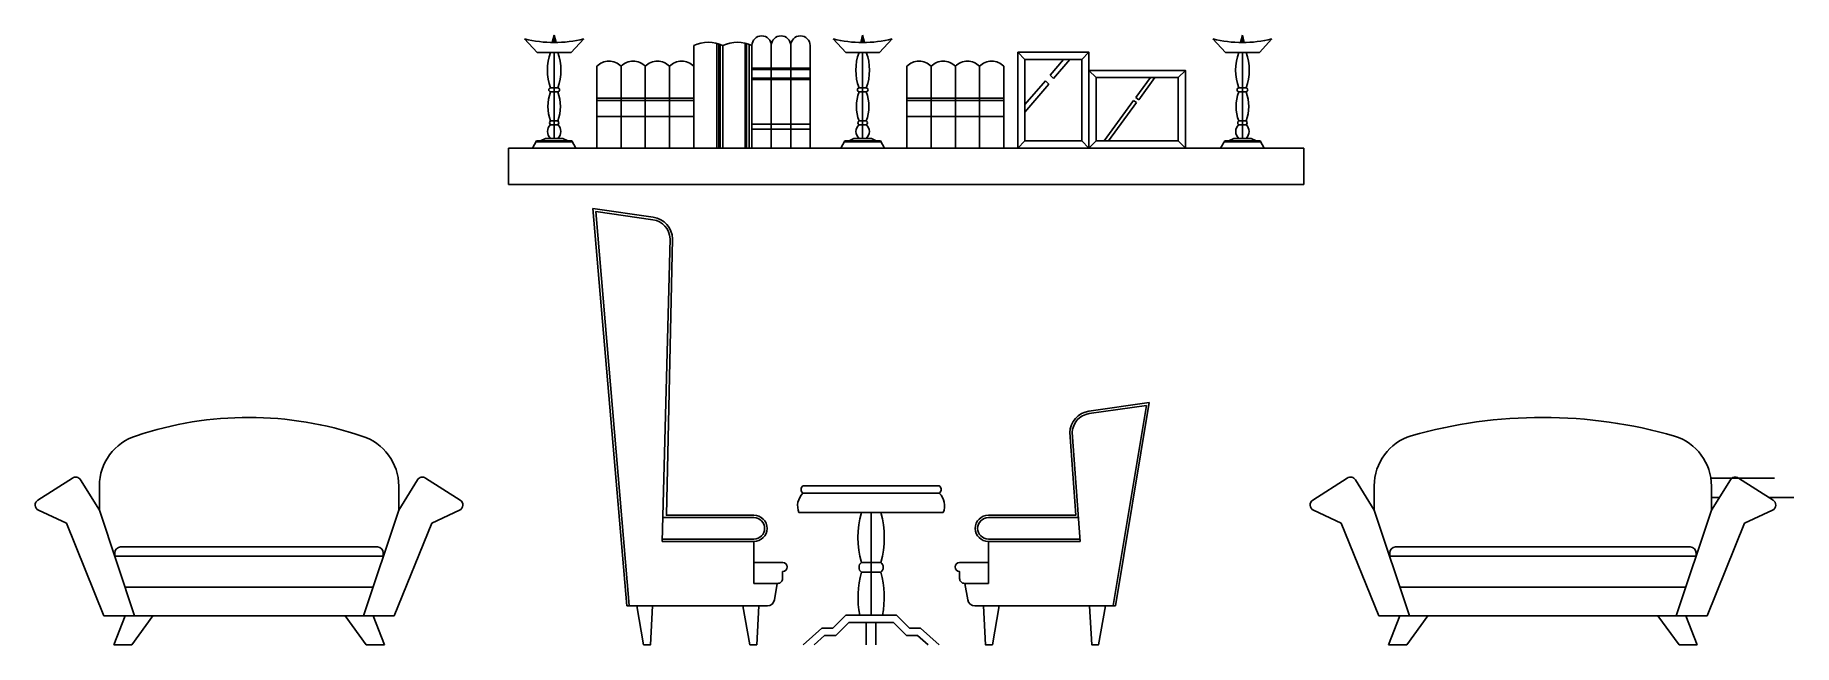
# Model space of a CAD drawing. Header units: millimetres. Extents: x 4924 to 12181, y 5233 to 7749.
import ezdxf

# ---------------------------------------------------------------- set-up
doc = ezdxf.new("R2010")
doc.units = ezdxf.units.MM
for name, color, linetype in [('FINISH', 9, 'Continuous'), ('FUR-1', 6, 'Continuous'), ('LAN', 4, 'Continuous')]:
    doc.layers.add(name, color=color, linetype=linetype)

msp = doc.modelspace()

# ---------------------------------------------------------------- linework, layer by layer
for p, q in [((12100.7, 5921), (11838.3, 5921)), ((11873.4, 5841), (11840.9, 5841)), ((12180.7, 5841), (12078.3, 5841))]:
    msp.add_line(p, q)
at = {"layer": 'FINISH'}
for p, q in [((7641.5, 7706.1), (7641.5, 7283.1)), ((7737.1, 7714.8), (7737.1, 7283.1)), ((7744.3, 7712.8), (7744.3, 7283.1)), ((7750.1, 7710.8), (7750.1, 7283.1)), ((7761.5, 7706.1), (7761.5, 7283.1)), ((7853.8, 7715.6), (7853.8, 7283.1)), ((7859.6, 7714.2), (7859.6, 7283.1)), ((7869.7, 7711), (7869.7, 7283.1)), ((7881.5, 7706.1), (7881.5, 7283.1)), ((7961.5, 7706.1), (7961.5, 7283.1)), ((8041.5, 7706.1), (8041.5, 7283.1)), ((8121.5, 7706.1), (8121.5, 7283.1)), ((7241.5, 7620.3), (7241.5, 7283.1)), ((7341.5, 7620.3), (7341.5, 7283.1)), ((7441.5, 7620.3), (7441.5, 7283.1)), ((7541.5, 7620.3), (7541.5, 7283.1)), ((8520.8, 7620.3), (8520.8, 7283.1)), ((8620.8, 7620.3), (8620.8, 7283.1)), ((8720.8, 7620.3), (8720.8, 7283.1)), ((8820.8, 7620.3), (8820.8, 7283.1)), ((8920.8, 7620.3), (8920.8, 7283.1)), ((9167.6, 7648.6), (9112.2, 7583.9)), ((9193.9, 7648.6), (9126.1, 7569.4)), ((7881.5, 7613.2), (8121.5, 7613.2)), ((7881.5, 7606.8), (8121.5, 7606.8)), ((7881.5, 7571.7), (8121.5, 7571.7)), ((7881.5, 7565.3), (8121.5, 7565.3)), ((9092.6, 7561), (9008.1, 7462.4)), ((9092.6, 7561), (9106.5, 7546.5)), ((9112.2, 7583.9), (9126.1, 7569.4)), ((9525.6, 7573.6), (9465.4, 7491.6)), ((9544.2, 7573.6), (9477.5, 7482.6)), ((7050.5, 7531.9), (7080.5, 7531.9)), ((7050.5, 7514.9), (7080.5, 7514.9)), ((7241.5, 7489.4), (7641.5, 7489.4)), ((7241.5, 7479.4), (7641.5, 7479.4)), ((8323.4, 7531.9), (8353.4, 7531.9)), ((8323.4, 7514.9), (8353.4, 7514.9)), ((8520.8, 7489.4), (8920.8, 7489.4)), ((8520.8, 7479.4), (8920.8, 7479.4)), ((9106.5, 7546.5), (9008.1, 7431.7)), ((9456.5, 7479.5), (9334.5, 7313.1)), ((9456.5, 7479.5), (9468.6, 7470.5)), ((9465.4, 7491.6), (9477.5, 7482.6)), ((9890.4, 7531.9), (9920.4, 7531.9)), ((9890.4, 7514.9), (9920.4, 7514.9)), ((7241.5, 7413.1), (7641.5, 7413.1)), ((8520.8, 7413.1), (8920.8, 7413.1)), ((9468.6, 7470.5), (9353.1, 7313.1)), ((7050.5, 7394.9), (7080.5, 7394.9)), ((7050.5, 7379.5), (7080.5, 7379.5)), ((7881.5, 7381.9), (8121.5, 7381.9)), ((7881.5, 7361.1), (8121.5, 7361.1)), ((8323.4, 7394.9), (8353.4, 7394.9)), ((8323.4, 7379.5), (8353.4, 7379.5)), ((9890.4, 7394.9), (9920.4, 7394.9)), ((9890.4, 7379.5), (9920.4, 7379.5)), ((6989.6, 7308.1), (7141.4, 7308.1)), ((7009.4, 7313.1), (7121.6, 7313.1)), ((8262.5, 7308.1), (8414.3, 7308.1)), ((8282.3, 7313.1), (8394.6, 7313.1)), ((9829.5, 7308.1), (9981.3, 7308.1)), ((9849.3, 7313.1), (9961.6, 7313.1))]:
    msp.add_line(p, q, dxfattribs=at)
for centre, radius, start, end in [((7701.5, 7576.7), 142.6, 65.12689, 114.87311), ((7821.5, 7576.7), 142.6, 65.12689, 114.87311), ((7921.5, 7706.1), 40, 0, 180), ((8001.5, 7706.1), 40, 0, 180), ((8081.5, 7706.1), 40, 0, 180), ((7291.5, 7572), 69.5, 43.97102, 136.02898), ((7391.5, 7572), 69.5, 43.97102, 136.02898), ((7491.5, 7572), 69.5, 43.97102, 136.02898), ((7591.5, 7572), 69.5, 43.97102, 136.02898), ((8570.8, 7572), 69.5, 43.97102, 136.02898), ((8670.8, 7572), 69.5, 43.97102, 136.02898), ((8770.8, 7572), 69.5, 43.97102, 136.02898), ((8870.8, 7572), 69.5, 43.97102, 136.02898)]:
    msp.add_arc(centre, radius, start, end, dxfattribs=at)
at = {"layer": 'FUR-1'}
for p, q in [((7225.6, 7033.1), (7364.9, 5393.7)), ((7237.7, 7021.2), (7374.8, 5395.4)), ((7237.7, 7021.2), (7473.1, 6987.5)), ((7543.6, 6908.8), (7511, 5659.4)), ((9509, 6221.2), (9273.6, 6187.5)), ((9509, 6221.2), (9371.9, 5395.4)), ((9521.1, 6233.1), (9381.8, 5393.7)), ((9203.1, 6108.8), (9235.7, 5659.4)), ((8092.3, 5888.9), (8654.5, 5888.9)), ((8092.3, 5858.9), (8654.5, 5858.9)), ((7518.1, 5758), (7889.5, 5758)), ((8075.7, 5778.9), (8671, 5778.9)), ((8373.4, 5778.9), (8373.4, 5355.4)), ((9228.6, 5758), (8857.2, 5758)), ((7889.5, 5669.4), (7511.7, 5669.4)), ((8857.2, 5669.4), (9235, 5669.4)), ((7889.5, 5659.4), (7889.5, 5486.6)), ((8857.2, 5659.4), (8857.2, 5486.6)), ((8333.4, 5573.3), (8413.4, 5573.3)), ((8333.4, 5532.4), (8413.4, 5532.4)), ((7974.7, 5418.7), (7986.2, 5486.6)), ((8772, 5418.7), (8760.5, 5486.6)), ((7364.9, 5393.7), (7945.1, 5393.7)), ((9381.8, 5393.7), (8801.6, 5393.7)), ((8170.2, 5301.6), (8092.3, 5233.1)), ((8170.2, 5301.6), (8215.2, 5301.6)), ((8269.1, 5355.4), (8215.2, 5301.6)), ((8281.5, 5325.4), (8227.7, 5271.6)), ((8477.6, 5355.4), (8269.1, 5355.4)), ((8465.2, 5325.4), (8281.5, 5325.4)), ((8353.4, 5325.4), (8353.4, 5233.1)), ((8393.4, 5325.4), (8393.4, 5233.1)), ((8465.2, 5325.4), (8519, 5271.6)), ((8477.6, 5355.4), (8531.5, 5301.6)), ((8576.5, 5301.6), (8531.5, 5301.6)), ((8576.5, 5301.6), (8654.5, 5233.1)), ((8181.5, 5271.6), (8137.7, 5233.1)), ((8181.5, 5271.6), (8227.7, 5271.6)), ((8565.2, 5271.6), (8519, 5271.6)), ((8565.2, 5271.6), (8609, 5233.1))]:
    msp.add_line(p, q, dxfattribs=at)
at = {"layer": 'FUR-1', "ltscale": 30}
for p, q in [((4935, 5830.5), (5077.7, 5921.2)), ((5110.9, 5913.7), (5189, 5789)), ((5189, 5789), (5189, 5889.2)), ((6502, 5913.7), (6424, 5789)), ((6424, 5789), (6424, 5888)), ((6677.9, 5830.5), (6535.2, 5921.2)), ((10195.5, 5830.5), (10338.2, 5921.2)), ((10371.4, 5913.7), (10449.4, 5789)), ((10449.4, 5789), (10449.4, 5889.2)), ((11918.9, 5913.7), (11840.9, 5789)), ((11840.9, 5789), (11840.9, 5888)), ((12094.8, 5830.5), (11952.1, 5921.2)), ((5052.7, 5734.5), (4937.7, 5788.6)), ((5207.1, 5353.3), (5052.7, 5734.5)), ((5189, 5789), (5334.3, 5353.3)), ((6424, 5789), (6278.6, 5353.3)), ((6405.8, 5353.3), (6560.2, 5734.5)), ((6560.2, 5734.5), (6675.2, 5788.6)), ((10313.1, 5734.5), (10198.2, 5788.6)), ((10467.6, 5353.3), (10313.1, 5734.5)), ((10449.4, 5789), (10594.8, 5353.3)), ((11840.9, 5789), (11695.5, 5353.3)), ((11822.7, 5353.3), (11977.2, 5734.5)), ((11977.2, 5734.5), (12092.1, 5788.6)), ((5252.6, 5598.4), (5252.6, 5612.8)), ((5252.6, 5598.4), (6360.4, 5598.4)), ((5276.6, 5636.8), (6336.4, 5636.8)), ((6360.4, 5598.4), (6360.4, 5612.8)), ((10513, 5598.4), (10513, 5612.8)), ((10513, 5598.4), (11777.3, 5598.4)), ((10537, 5636.8), (11753.3, 5636.8)), ((11777.3, 5598.4), (11777.3, 5612.8)), ((5295, 5471.3), (6318, 5471.3)), ((10555.4, 5471.3), (11734.9, 5471.3)), ((5207.1, 5353.3), (6405.8, 5353.3)), ((5294.9, 5353.3), (5247.8, 5233.1)), ((5410.1, 5353.3), (5323, 5233.1)), ((6202.8, 5353.3), (6289.9, 5233.1)), ((6318, 5353.3), (6365.1, 5233.1)), ((10467.6, 5353.3), (11822.7, 5353.3)), ((10555.4, 5353.3), (10508.3, 5233.1)), ((10670.5, 5353.3), (10583.4, 5233.1)), ((11619.8, 5353.3), (11706.9, 5233.1)), ((11734.9, 5353.3), (11782, 5233.1)), ((5247.8, 5233.1), (5323, 5233.1)), ((6289.9, 5233.1), (6365.1, 5233.1)), ((10508.3, 5233.1), (10583.4, 5233.1)), ((11706.9, 5233.1), (11782, 5233.1))]:
    msp.add_line(p, q, dxfattribs=at)
at = {"layer": 'FUR-1'}
for points in [[(7225.6, 7033.1), (7474.5, 6997.4, -0.365891), (7553.6, 6908.6), (7528.9, 5768), (7889.5, 5768, -1), (7889.5, 5659.4)], [(9521.1, 6233.1), (9272.2, 6197.4, 0.365891), (9193.1, 6108.6), (9217.8, 5768), (8857.2, 5768, 1), (8857.2, 5659.4)], [(7889.5, 5573), (8008.3, 5573, -1), (8008.3, 5535.6), (8008.3, 5506.6, -0.414214), (7988.3, 5486.6), (7889.5, 5486.6)], [(8857.2, 5573), (8738.4, 5573, 1), (8738.4, 5535.6), (8738.4, 5506.6, 0.414214), (8758.4, 5486.6), (8857.2, 5486.6)]]:
    msp.add_lwpolyline(points, format="xyb", dxfattribs=at)
for points in [[(7889.5, 5659.4), (7511, 5659.4)], [(8857.2, 5659.4), (9235.7, 5659.4)], [(7406.2, 5393.7), (7434.7, 5233.1), (7463.1, 5233.1), (7471.8, 5393.7)], [(7844.6, 5393.7), (7873, 5233.1), (7901.5, 5233.1), (7910.1, 5393.7)], [(8902.1, 5393.7), (8873.7, 5233.1), (8845.2, 5233.1), (8836.6, 5393.7)], [(9340.5, 5393.7), (9312, 5233.1), (9283.6, 5233.1), (9274.9, 5393.7)]]:
    msp.add_lwpolyline(points, dxfattribs=at)
for centre, radius, start, end in [((7461.5, 6906.2), 82.1, 1.79192, 81.84852), ((9285.2, 6106.2), 82.1, 98.15148, 178.20808), ((8102.5, 5873.9), 18.1, 124.24875, 235.75125), ((8644.2, 5873.9), 18.1, 304.24875, 55.75125), ((8142.2, 5806.9), 72.2, 133.8349, 202.77795), ((8604.5, 5806.9), 72.2, 337.22205, 46.1651), ((7889.5, 5713.7), 44.3, 270, 90), ((8696.4, 5676.1), 377.3, 164.18714, 195.81286), ((8050.3, 5676.1), 377.3, 344.18714, 15.81286), ((8857.2, 5713.7), 44.3, 90, 270), ((8696.4, 5429.5), 377.3, 164.18714, 191.32831), ((8349.4, 5552.8), 26, 128.07225, 231.92775), ((8397.3, 5552.8), 26, 308.07225, 51.92775), ((8050.3, 5429.5), 377.3, 348.67169, 15.81286), ((7945.1, 5423.7), 30, 270, 350.35182), ((8801.6, 5423.7), 30, 189.64818, 270)]:
    msp.add_arc(centre, radius, start, end, dxfattribs=at)
at = {"layer": 'FUR-1', "ltscale": 30}
for centre, radius, start, end in [((5804.7, 4716.3), 1455.1, 71.27216, 108.56166), ((11143.1, 4199.7), 1971.7, 73.93039, 105.92735), ((5405, 5889.2), 216, 107.07352, 180), ((10665.4, 5889.2), 216, 107.07352, 180), ((6208, 5888), 216, 0, 72.77383), ((11624.9, 5888), 216, 0, 72.77383), ((5090.6, 5901), 24, 32.03252, 122.44388), ((6522.3, 5901), 24, 57.55612, 147.96748), ((10351, 5901), 24, 32.03252, 122.44388), ((11939.3, 5901), 24, 57.55612, 147.96748), ((4947.9, 5810.3), 24, 122.44388, 244.82213), ((6665, 5810.3), 24, 295.17787, 57.55612), ((10208.4, 5810.3), 24, 122.44388, 244.82213), ((12081.9, 5810.3), 24, 295.17787, 57.55612), ((5276.6, 5612.8), 24, 90, 180), ((6336.4, 5612.8), 24, 0, 90), ((10537, 5612.8), 24, 90, 180), ((11753.3, 5612.8), 24, 0, 90)]:
    msp.add_arc(centre, radius, start, end, dxfattribs=at)
at = {"layer": 'LAN'}
for p, q in [((6943.6, 7733.1), (6995.6, 7677)), ((7065.5, 7748.8), (7057.7, 7718.6)), ((7065.5, 7748.8), (7073.3, 7718.6)), ((7065.5, 7718.6), (7065.5, 7748.8)), ((7187.4, 7733.1), (7135.4, 7677)), ((8216.6, 7733.1), (8268.6, 7677)), ((8338.4, 7748.8), (8330.7, 7718.6)), ((8338.4, 7718.6), (8338.4, 7748.8)), ((8338.4, 7748.8), (8346.2, 7718.6)), ((8460.3, 7733.1), (8408.3, 7677)), ((9783.5, 7733.1), (9835.5, 7677)), ((9905.4, 7748.8), (9897.6, 7718.6)), ((9905.4, 7718.6), (9905.4, 7748.8)), ((9905.4, 7748.8), (9913.2, 7718.6)), ((10027.3, 7733.1), (9975.3, 7677)), ((6995.6, 7677), (7135.4, 7677)), ((7065.5, 7677), (7065.5, 7323.1)), ((8268.6, 7677), (8408.3, 7677)), ((8338.4, 7677), (8338.4, 7323.1)), ((9008.1, 7648.6), (8978.1, 7678.6)), ((9242.3, 7648.6), (9272.3, 7678.6)), ((9835.5, 7677), (9975.3, 7677)), ((9905.4, 7677), (9905.4, 7323.1)), ((9302.3, 7573.6), (9272.3, 7603.6)), ((9640.4, 7573.6), (9670.4, 7603.6)), ((6876.7, 7283.1), (10158.5, 7283.1)), ((6876.7, 7133.1), (6876.7, 7283.1)), ((6992.4, 7313.1), (6975.5, 7283.1)), ((6992.4, 7313.1), (7009.4, 7313.1)), ((7029.4, 7323.1), (7009.4, 7313.1)), ((7029.4, 7323.1), (7101.6, 7323.1)), ((7101.6, 7323.1), (7121.6, 7313.1)), ((7138.6, 7313.1), (7121.6, 7313.1)), ((7138.6, 7313.1), (7155.5, 7283.1)), ((8265.4, 7313.1), (8248.4, 7283.1)), ((8265.4, 7313.1), (8282.3, 7313.1)), ((8302.3, 7323.1), (8282.3, 7313.1)), ((8302.3, 7323.1), (8374.6, 7323.1)), ((8374.6, 7323.1), (8394.6, 7313.1)), ((8411.5, 7313.1), (8394.6, 7313.1)), ((8411.5, 7313.1), (8428.5, 7283.1)), ((9008.1, 7313.1), (8978.1, 7283.1)), ((9242.3, 7313.1), (9272.3, 7283.1)), ((9302.3, 7313.1), (9272.3, 7283.1)), ((9640.4, 7313.1), (9670.4, 7283.1)), ((9832.3, 7313.1), (9815.4, 7283.1)), ((9832.3, 7313.1), (9849.3, 7313.1)), ((9869.3, 7323.1), (9849.3, 7313.1)), ((9869.3, 7323.1), (9941.5, 7323.1)), ((9941.5, 7323.1), (9961.6, 7313.1)), ((9978.5, 7313.1), (9961.6, 7313.1)), ((9978.5, 7313.1), (9995.4, 7283.1)), ((10158.5, 7283.1), (10158.5, 7133.1)), ((6876.7, 7133.1), (10158.5, 7133.1))]:
    msp.add_line(p, q, dxfattribs=at)
for points in [[(8978.1, 7678.6), (9272.3, 7678.6), (9272.3, 7283.1), (8978.1, 7283.1)], [(9008.1, 7648.6), (9242.3, 7648.6), (9242.3, 7313.1), (9008.1, 7313.1)], [(9272.3, 7603.6), (9670.4, 7603.6), (9670.4, 7283.1), (9272.3, 7283.1)], [(9302.3, 7573.6), (9640.4, 7573.6), (9640.4, 7313.1), (9302.3, 7313.1)]]:
    msp.add_lwpolyline(points, close=True, dxfattribs=at)
for centre, radius, start, end in [((7065.5, 8238), 519.4, 256.42843, 283.57157), ((8338.4, 8238), 519.4, 256.42843, 283.57157), ((9905.4, 8238), 519.4, 256.42843, 283.57157), ((7244.3, 7604.4), 206.9, 159.47044, 200.52956), ((6886.7, 7604.4), 206.9, 339.47044, 20.52956), ((8517.2, 7604.4), 206.9, 159.47044, 200.52956), ((8159.7, 7604.4), 206.9, 339.47044, 20.52956), ((10084.2, 7604.4), 206.9, 159.47044, 200.52956), ((9726.6, 7604.4), 206.9, 339.47044, 20.52956), ((7212, 7454.9), 172.3, 159.61432, 200.38568), ((7052.2, 7523.4), 8.63, 101.23517, 258.76483), ((7078.8, 7523.4), 8.63, 281.23517, 78.76483), ((6919, 7454.9), 172.3, 339.61432, 20.38568), ((8484.9, 7454.9), 172.3, 159.61432, 200.38568), ((8325.1, 7523.4), 8.63, 101.23517, 258.76483), ((8351.8, 7523.4), 8.63, 281.23517, 78.76483), ((8192, 7454.9), 172.3, 339.61432, 20.38568), ((10051.9, 7454.9), 172.3, 159.61432, 200.38568), ((9892.1, 7523.4), 8.63, 101.23517, 258.76483), ((9918.7, 7523.4), 8.63, 281.23517, 78.76483), ((9758.9, 7454.9), 172.3, 339.61432, 20.38568), ((7076, 7351.3), 38.1, 132.16725, 227.83275), ((7054.7, 7387.2), 8.78, 118.8328, 241.1672), ((7076.3, 7387.2), 8.78, 298.8328, 61.1672), ((7054.9, 7351.3), 38.1, 312.16725, 47.83275), ((8349, 7351.3), 38.1, 132.16725, 227.83275), ((8327.7, 7387.2), 8.78, 118.8328, 241.1672), ((8349.2, 7387.2), 8.78, 298.8328, 61.1672), ((8327.9, 7351.3), 38.1, 312.16725, 47.83275), ((9916, 7351.3), 38.1, 132.16725, 227.83275), ((9894.7, 7387.2), 8.78, 118.8328, 241.1672), ((9916.2, 7387.2), 8.78, 298.8328, 61.1672), ((9894.9, 7351.3), 38.1, 312.16725, 47.83275)]:
    msp.add_arc(centre, radius, start, end, dxfattribs=at)

doc.saveas('drawing.dxf')
